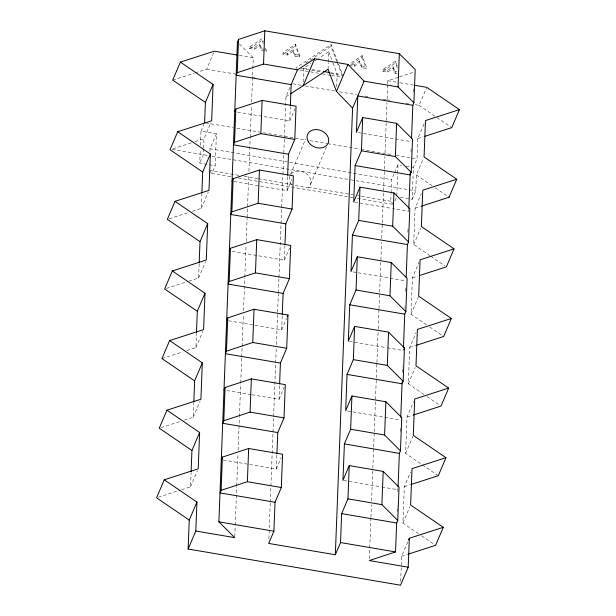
<?xml version="1.0" encoding="UTF-8"?>
<svg xmlns="http://www.w3.org/2000/svg" width="616" height="616" viewBox="0 0 616 616"><rect width="100%" height="100%" fill="white"/><g stroke="black" fill="none" stroke-linecap="round" stroke-linejoin="round"><path stroke-width="0.46" stroke-dasharray="3.08 2.31" d="M251.983 394.764L279.048 399.307L279.579 385M200.454 145.284L201.001 131.169L216.409 133.795L215.177 165.789L199.761 163.163L200.308 149.049M181.589 489.735L190.529 486.856L191.083 472.495M184.284 420.12L193.216 417.24L193.77 402.887M186.971 350.512L195.911 347.624L196.466 333.271M188.773 281.181L198.598 278.016L199.16 263.656M192.354 211.28L201.293 208.4L201.848 194.04M203.588 149.087L203.372 154.708L199.761 163.163M203.619 148.156L203.981 138.785L210.934 122.492M209.917 151.575L210.025 148.764L216.409 133.795M249.711 46.824L254.37 47.617L259.86 43.982L259.79 45.723L254.3 49.357L249.642 48.564L249.711 46.824L262.162 38.585L263.455 41.996M234.781 536.69L235.196 526.11M235.227 525.148L236.713 486.678M236.752 485.724L237.984 453.984M238.13 450.142L239.393 417.448M239.431 416.485L240.694 383.783M240.733 382.829L241.695 357.827M241.734 356.864L242.111 347.247M242.142 346.284L243.374 314.553M243.52 310.703L244.783 278.009M244.821 277.046L246.046 245.314M246.2 241.464L247.093 218.387M247.124 217.425L248.764 175.113M248.91 171.263L250.173 138.569M250.212 137.607L251.436 105.875M251.59 102.025L252.853 69.331M252.891 68.368L253.299 57.796L238.099 42.643M254.3 49.357L254.37 47.617M265.727 47.956L266.305 51.398L261.646 50.604L261.715 48.864L259.86 43.982M263.386 43.728L262.093 40.325L262.162 38.585M293.108 51.398L287.618 55.032L282.96 54.239L283.029 52.499L295.48 44.26L299.692 55.332L299.622 57.072L294.964 56.279L293.108 51.398L293.178 49.657L287.687 53.292L283.029 52.499M268.876 538.63L270.247 503.087M270.285 502.132L270.878 486.763M270.917 485.801L272.957 432.979M272.996 432.016L273.55 417.61M273.589 416.647L275.629 363.825M275.668 362.863L276.23 348.456M276.376 344.614L278.34 293.709M278.378 292.746L278.94 278.34M278.971 277.385L281.651 208.231M281.681 207.269L282.913 175.575M282.944 174.613L284.322 139.077M284.361 138.115L285.955 96.812L290.421 86.34M287.618 55.032L287.687 53.292M255.124 325.286L281.689 329.814L282.274 314.499M232.209 251.313L284.376 260.198L284.931 245.838M260.506 186.063L287.071 190.583L287.626 176.23M237.591 112.089L289.759 120.967L290.313 106.614M294.964 56.279L295.033 54.539L293.178 49.657M299.622 57.072L295.411 46L295.48 44.26M296.065 69.416L296.134 67.675L331.1 44.537L338.192 63.202M303.295 82.036L303.834 68.145L310.834 63.517M328.051 69.261L328.297 62.786M328.336 61.854L328.728 51.667L318.611 58.366M336.775 61.384L331.031 46.269L331.1 44.537M336.652 86.787L337.152 73.82L333.11 63.186M362.116 55.609L362.046 57.342L349.595 65.581L354.254 66.374L354.323 64.642L359.813 61.007L361.669 65.889L361.6 67.629L366.258 68.422L366.327 66.682L362.116 55.609L349.665 63.848M361.6 67.629L359.744 62.74L359.813 61.007M382.983 69.516L387.641 70.309L393.131 66.682L393.062 68.415L387.572 72.049L382.913 71.256L382.983 69.516L395.433 61.277L397.374 66.389M387.572 72.049L387.641 70.309M369.338 558.635L370.901 518.248M370.94 517.286L371.425 504.781M371.571 500.939L372.796 469.2M372.834 468.237L373.619 448.048M373.65 447.085L374.212 432.663M374.251 431.7L376.291 378.809M376.33 377.847L376.884 363.425M376.923 362.462L378.185 329.768M378.224 328.805L378.971 309.571M379.009 308.608L379.602 293.224M379.641 292.261L381.574 242.257M381.72 238.407L382.274 223.985M382.313 223.023L384.361 170.131M384.399 169.169L384.877 156.672M385.031 152.822L386.964 102.818M387.11 98.976L387.672 84.546M387.703 83.584L387.818 80.704L398.691 77.131M397.074 73.666L394.918 73.304L394.987 71.564L393.131 66.682M397.305 68.13L395.364 63.017L395.433 61.277M395.41 73.389L395.48 71.648M393.462 204.435L390.775 201.247L391.06 193.747M391.098 192.808L391.607 179.687L394.232 173.527M396.789 195.765L397.628 174.128M397.667 173.188L397.99 164.718L401.617 165.334M397.112 511.603L397.328 505.905M397.882 491.653L398.028 487.841M400.207 431.539L400.385 426.788M402.494 372.372L402.71 366.674M404.966 308.462L405.035 306.56M405.621 291.36L405.805 286.617M407.908 232.194L408.092 227.45M408.793 209.386L408.716 211.303L392.592 208.555M411.003 152.137L411.188 147.386M413.328 92.015L413.475 88.219M400.377 197.328L412.166 199.33L413.398 167.344L417.001 158.889L417.787 138.585L424.378 123.146M400.67 581.466L401.64 556.271L408.223 540.833M418.487 533.641L402.926 523.03L404.335 486.655L410.549 472.072M438.292 475.706L405.621 453.415L407.022 417.04L413.613 401.601M423.87 394.417L408.308 383.799L409.717 347.424L415.939 332.848M426.557 324.801L411.003 314.183L412.404 277.816L418.995 262.377M430.03 255.717L413.69 244.575L415.099 208.2L421.321 193.617M412.166 199.33L415.769 190.883L416.385 174.959L423.331 158.659M249.742 464.518L276.307 469.038L276.877 454.639M195.064 72.911L206.683 69.161L213.629 52.876M201.001 131.169L203.888 124.409M230.792 176.73L211.881 173.512L215.177 165.789M201.293 208.4L208.246 192.107M198.598 278.016L205.552 261.715M289.759 120.967L294.949 108.801M195.911 347.624L202.864 331.331M290.583 174.336L305.621 139.077M287.071 190.583L291.892 179.287M193.216 417.24L200.169 400.947M310.564 184.346L326.357 147.316M284.376 260.198L289.566 248.032M190.529 486.856L197.482 470.562M281.689 329.814L286.502 318.51M279.048 399.307L284.192 387.233M415.284 104.697L419.072 105.344L426.395 88.188M394.61 172.642L397.99 164.718M276.307 469.038L281.119 457.742M394.925 201.001L396.758 196.712M413.69 244.575L420.643 228.274M411.003 314.183L418.318 297.035M408.308 383.799L415.261 367.506M405.621 453.415L412.936 436.259M402.926 523.03L409.879 506.729M295.149 185.555L305.983 187.403L308.4 187.218L309.401 186.34A11.157 8.832 23.1 0 0 305.913 173.312A11.157 8.832 23.1 0 0 290.998 174.105M249.642 48.564L262.093 40.325M282.96 54.239L295.411 46M305.598 63.102L331.031 46.269M314.722 60.938L317.833 58.882M354.254 66.374L359.744 62.74M382.913 71.256L395.364 63.017M285.955 96.812L289.866 94.302M399.599 76.831L414.098 72.072M172.719 80.118L194.163 73.196M191.33 142.866L171.448 149.272L208.108 155.517M194.949 141.703L203.981 138.785M169.123 218.772L188.781 212.435M417.787 138.585L423.153 136.86M166.428 288.388L187.88 281.474M415.099 208.2L420.458 206.468M161.954 358.574L182.505 351.952M412.404 277.816L417.771 276.084M161.046 427.612L180.711 421.275M409.717 347.424L415.969 345.414M158.358 497.228L180.696 490.028M407.022 417.04L412.389 415.315M404.335 486.655L410.587 484.638M401.64 556.271L407.007 554.539M226.78 390.529L251.043 394.602M261.715 48.864L266.374 49.657M295.033 54.539L299.692 55.332M350.596 64.002L354.323 64.642M361.669 65.889L366.327 66.682M394.987 71.564L397.143 71.933M239.393 55.425L253.299 57.796M387.818 80.704L398.945 82.598M399.869 82.752L413.775 85.123M303.834 68.145L308.462 68.938M312.158 69.569L322.345 71.302M330.669 72.719L337.152 73.82M300.808 68.476L321.398 71.98M330.761 73.573L342.927 75.645L338.531 64.087M299.807 70.055L318.526 73.242M322.268 73.882L330.692 75.314M331.624 75.475L340.987 77.069M206.683 69.161L237.021 74.328M252.19 76.915L255.039 77.4M292.962 83.861L301.501 85.316M305.29 85.963L334.688 90.968M339.424 91.776L356.495 94.679M365.026 96.135L367.875 96.62M383.044 99.207L385.885 99.692M386.833 99.854L390.629 100.5M405.798 103.08L408.647 103.565M358.289 132.64L411.411 141.688M205.552 122.884L233.048 127.566M236.844 128.213L259.606 132.086M263.394 132.733L306.067 140.001M309.856 140.648L326.927 143.551M327.874 143.713L360.114 149.203M361.061 149.365L392.353 154.693M396.142 155.34L417.001 158.889M406.152 166.104L413.398 167.344M210.025 148.764L391.607 179.687M211.904 156.164L350.342 179.741M351.289 179.903L355.085 180.55M356.033 180.711L415.769 190.883M209.194 170.324L239.493 175.483M244.221 176.291L257.48 178.548M258.427 178.709L292.538 184.738M308.4 187.218L352.899 194.795M357.634 195.603L360.476 196.088M361.423 196.25L390.775 201.247M238.361 178.024L352.791 197.513M357.519 198.314L392.515 204.273M233.949 181.535L259.559 185.901M354.654 202.094L391.645 208.393M352.906 271.872L406.029 280.911M228.567 320.767L254.177 325.125M349.272 341.318L386.263 347.624M387.21 347.786L403.334 350.527M223.185 459.99L248.795 464.356M343.89 480.549L380.88 486.848M381.828 487.01L397.951 489.758M347.578 410.98L400.646 420.143M419.072 105.344L451.751 127.635M416.385 174.959L432.039 185.639M435.166 187.772L447.693 196.319M430.807 256.248L444.814 265.804M429.675 326.927L442.896 335.951M426.98 396.542L439.431 405.035M421.598 535.766L435.604 545.322M209.733 170.963L211.881 173.512M291.56 184.353L290.644 183.144A11.157 8.832 23.1 0 1 289.828 176.099M393.062 68.415L394.918 73.304M362.046 57.342L366.258 68.422M337.114 62.27L341.841 74.721M328.728 51.667L332.771 62.301M265.658 49.696L266.305 51.398M259.79 45.723L261.646 50.604"/><path stroke-width="0.92" d="M279.618 384.045L280.403 363.055L286.702 348.279L287.988 315.038L254.046 309.255L227.758 317.887L226.673 320.443M347.039 374.405L402.048 383.768L403.141 381.212L404.427 347.971L388.565 332.163L354.624 326.388L353.338 359.629L347.039 374.405L345.684 410.656L351.929 395.996L385.878 401.778L401.74 417.586L400.454 450.827L399.361 453.384L398.067 486.886M414.707 85.278L426.757 87.333L459.436 109.625L425.471 120.574L424.062 156.949L456.741 179.241L422.784 190.19L421.375 226.557L454.046 248.856L420.089 259.806L418.68 296.173L451.359 318.472L417.402 329.414L415.993 365.788L448.664 388.08L414.707 399.029L413.298 435.404L445.976 457.696L412.019 468.645L410.61 505.02L443.281 527.311L409.324 538.261L408.208 567.19L400.523 585.2L188.126 549.025L189.243 520.096L196.928 502.086L164.249 479.795L156.564 497.805L189.243 520.096M191.122 471.54L191.938 450.481L199.615 432.471L166.944 410.179L159.259 428.189L191.938 450.481M193.809 401.925L194.625 380.873L202.31 362.863L169.631 340.563L161.954 358.574L194.625 380.873M196.504 332.317L197.32 311.257L204.997 293.247L172.326 270.948L164.641 288.958L197.32 311.257M199.191 262.701L200.007 241.641L207.692 223.631L175.013 201.34L167.336 219.35L200.007 241.641M201.886 193.085L202.703 172.026L210.379 154.015L177.708 131.724L170.024 149.734L202.703 172.026M204.604 122.723L205.39 102.418L213.074 84.4L180.396 62.108L172.719 80.118L205.39 102.418M188.126 549.025L195.803 531.015L196.928 502.086M199.615 432.471L198.213 468.845L164.249 479.795M202.31 362.863L200.901 399.23L166.944 410.179M204.997 293.247L203.596 329.614L169.631 340.563M207.692 223.631L206.283 260.006L172.326 270.948M210.379 154.015L208.978 190.39L175.013 201.34M213.074 84.4L211.665 120.775L177.708 131.724M195.803 531.015L234.75 537.653L218.888 521.844L237.437 41.988L238.531 39.432L264.811 30.8L399.33 53.708L415.192 69.516L413.906 102.756L412.82 105.313L411.519 138.816M275.021 502.279L220.004 492.916L221.098 490.351L222.376 457.111L248.664 448.487L282.605 454.262L281.32 487.502L275.021 502.279L273.897 531.215L268.692 543.428L335.327 554.777L340.533 542.557L341.657 513.629L347.955 498.852L349.241 465.611L383.183 471.394L399.045 487.194L397.759 520.443L396.666 522.999L395.549 551.928L369.269 560.56L408.208 567.19M277.762 432.548L222.692 423.3L223.785 420.743L225.071 387.495L251.351 378.871L285.3 384.654L284.014 417.894L277.762 432.548L276.915 453.676M280.403 363.055L225.387 353.684L226.48 351.128L227.758 317.887M283.09 293.439L228.074 284.068L229.167 281.512L230.453 248.271L256.741 239.639L290.683 245.422L289.397 278.663L283.09 293.439L282.274 314.499M285.786 223.824L230.769 214.46L231.862 211.896L233.148 178.655L259.428 170.031L293.37 175.806L292.084 209.047L285.786 223.824L284.969 244.883M288.473 154.216L233.456 144.845L234.55 142.281L235.836 109.04L262.123 100.416L296.065 106.191L294.779 139.439L288.473 154.216L287.664 175.267M413.906 102.756L398.044 86.948L364.102 81.173L347.986 64.426L314.668 58.751L297.466 69.824L291.168 84.6L236.151 75.229L237.245 72.673L238.531 39.432M221.098 490.351L247.378 481.727L248.664 448.487M223.785 420.743L250.073 412.112L251.351 378.871M226.48 351.128L252.76 342.496L254.046 309.255M229.167 281.512L255.455 272.88L256.741 239.639M231.862 211.896L258.142 203.272L259.428 170.031M234.55 142.281L260.838 133.657L262.123 100.416M237.245 72.673L263.525 64.041L264.811 30.8M290.352 105.659L291.168 84.6M335.327 554.777L352.591 108.162L364.102 81.173M403.449 347.655L404.743 314.16L405.836 311.596L407.122 278.355L391.26 262.547L357.311 256.772L356.033 290.013L349.726 304.789L348.317 341.156L354.624 326.388M406.175 277.085L407.43 244.544L408.523 241.988L409.809 208.739L393.947 192.939L360.006 187.156L358.72 220.397L352.421 235.173L351.012 271.548L357.311 256.772M355.109 165.558L410.125 174.929L411.218 172.372L412.504 139.131L396.642 123.323L362.701 117.541L361.415 150.781L355.109 165.558L353.707 201.933L360.006 187.156M349.241 465.611L342.935 480.388L344.398 443.897L350.65 429.237L351.929 395.996M397.759 520.443L381.897 504.635L383.183 471.394M400.454 450.827L384.592 435.019L385.878 401.778M403.141 381.212L387.279 365.404L388.565 332.163M405.836 311.596L389.974 295.796L391.26 262.547M408.523 241.988L392.661 226.18L393.947 192.939M411.218 172.372L395.357 156.564L396.642 123.323M398.044 86.948L399.33 53.708M400.754 417.271L402.125 381.874M408.832 208.431L410.202 173.027M421.352 206.183L449.056 197.251L449.087 196.558M234.742 111.604L235.836 109.04M232.055 181.212L233.148 178.655M229.36 250.828L230.453 248.271M290.644 93.794L303.149 85.739L314.668 58.751M352.591 108.162L336.467 91.414L347.986 64.426M223.978 390.059L225.071 387.495M362.701 117.541L356.395 132.317L357.804 95.95L412.82 105.313M221.29 459.667L222.376 457.111M287.249 316.778L287.988 315.038M459.436 109.625L451.751 127.635L424.94 136.282M449.056 197.251L456.741 179.241M403.703 349.672L404.427 347.971M454.046 248.856L446.369 266.867L419.558 275.506M451.359 318.472L443.674 336.482L416.863 345.122M448.664 388.08L440.987 406.098L413.282 415.022M408.593 539.97L409.324 538.261M445.976 457.696L438.292 475.706L411.48 484.353M443.281 527.311L435.604 545.322L407.9 554.254M303.149 85.739L328.051 69.261L336.467 91.414M180.396 62.108L214.36 51.159L237.537 55.109M323.269 71.456L329.745 72.565M263.525 64.041L297.466 69.824M260.838 133.657L294.779 139.439M361.415 150.781L395.357 156.564M258.142 203.272L292.084 209.047M358.72 220.397L392.661 226.18M352.421 235.173L407.43 244.544M255.455 272.88L289.397 278.663M356.033 290.013L389.974 295.796M349.726 304.789L404.743 314.16M252.76 342.496L286.702 348.279M353.338 359.629L387.279 365.404M250.073 412.112L284.014 417.894M350.65 429.237L384.592 435.019M247.378 481.727L281.32 487.502M347.955 498.852L381.897 504.635M341.657 513.629L396.666 522.999M218.888 521.844L273.897 531.215M340.533 542.557L395.549 551.928M344.398 443.897L399.361 453.384M308.316 141.711A11.157 8.832 23.1 0 0 327.073 144.906A11.157 8.832 23.1 0 0 318.218 129.753A11.157 8.832 23.1 0 0 308.316 141.711"/></g></svg>
